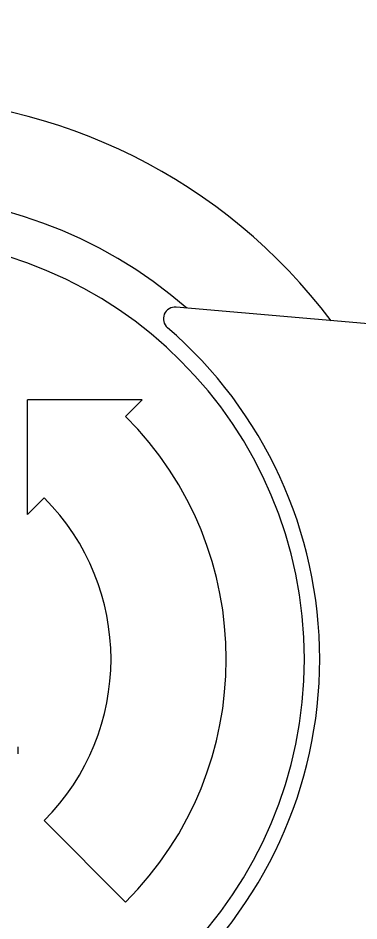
# Model space of a CAD drawing. Header units: millimetres. Extents: x 1573 to 2177, y 1587 to 1932.
# Drawn here: x 1936.40049 to 1936.41261, y 1917.9441 to 1917.97619 of the extents above; entities that cross this region are included whole.
import ezdxf

# ---------------------------------------------------------------- set-up
doc = ezdxf.new("R2010")
doc.units = ezdxf.units.MM
doc.header["$LTSCALE"] = 0.03
doc.layers.add('Prumadas_T', color=2, linetype='Continuous')
doc.layers.add('TigreCad', color=2, linetype='Continuous', lineweight=13)
doc.styles.add('CELIO_COTA', font='technic_.ttf', dxfattribs={"width": 0.85})

# ---------------------------------------------------------------- blocks, each defined once
blk = doc.blocks.new('27958028s')
at = {"layer": 'TigreCad', "linetype": 'Continuous'}
for p, q in [((77.297, 5.612), (46.076, 8.344)), ((45.272, 6.148), (42.552, 6.148)), ((42.552, 3.429), (42.552, 6.148)), ((44.877, 5.754), (45.272, 6.148)), ((42.552, 3.429), (42.946, 3.823)), ((42.327, -2.076), (42.327, -2.074)), ((42.327, -2.079), (42.327, -2.076)), ((42.327, -2.081), (42.327, -2.079)), ((42.327, -2.084), (42.327, -2.081)), ((42.327, -2.088), (42.327, -2.084)), ((42.327, -2.092), (42.327, -2.088)), ((42.327, -2.096), (42.327, -2.092)), ((42.327, -2.101), (42.327, -2.096)), ((42.327, -2.106), (42.327, -2.101)), ((42.327, -2.111), (42.327, -2.106)), ((42.327, -2.117), (42.327, -2.111)), ((42.327, -2.122), (42.327, -2.117)), ((42.327, -2.128), (42.327, -2.122)), ((42.327, -2.134), (42.327, -2.128)), ((42.327, -2.141), (42.327, -2.134)), ((42.327, -2.147), (42.327, -2.141)), ((42.327, -2.153), (42.327, -2.147)), ((42.327, -2.16), (42.327, -2.153)), ((42.327, -2.166), (42.327, -2.16)), ((42.327, -2.173), (42.327, -2.166)), ((42.327, -2.179), (42.327, -2.173)), ((42.327, -2.185), (42.327, -2.179)), ((42.327, -2.191), (42.327, -2.185)), ((42.327, -2.197), (42.327, -2.191)), ((42.327, -2.203), (42.327, -2.197)), ((42.327, -2.209), (42.327, -2.203)), ((42.327, -2.214), (42.327, -2.209)), ((42.327, -2.219), (42.327, -2.214)), ((42.327, -2.224), (42.327, -2.219)), ((42.327, -2.228), (42.327, -2.224)), ((42.327, -2.232), (42.327, -2.228)), ((42.327, -2.235), (42.327, -2.232)), ((42.327, -2.238), (42.327, -2.235)), ((42.327, -2.241), (42.327, -2.238)), ((42.327, -2.243), (42.327, -2.241)), ((42.327, -2.245), (42.327, -2.243)), ((42.327, -2.246), (42.327, -2.245)), ((42.327, -2.245), (42.327, -2.245)), ((42.946, -3.823), (44.877, -5.754))]:
    blk.add_line(p, q, dxfattribs=at)
for centre, radius, start, end in [((39.123, 0), 13.316, 37.0459, 90), ((39.123, 0), 11.008, 49.1097, 130.8903), ((39.123, 0), 9.993, 270, 90), ((46.051, 8.066), 0.279, 85.0002, 229.3416), ((39.123, 0), 10.354, 310.6586, 49.3414), ((39.123, 0), 8.138, 315, 45), ((39.123, 0), 5.407, 315, 45)]:
    blk.add_arc(centre, radius, start, end, dxfattribs=at)

msp = doc.modelspace()

# ---------------------------------------------------------------- block references
at = {"layer": 'TigreCad', "xscale": 0.00149994, "yscale": 0.00149994, "zscale": 0.00149994}
msp.add_blockref('27958028s', (1936.337002, 1917.953404), dxfattribs=at)

# ---------------------------------------------------------------- texts
at = {"layer": 'Prumadas_T', "style": 'CELIO_COTA', "width": 0.85}
msp.add_text('registro', height=0.1965521, rotation=0, dxfattribs=at).set_placement((1936.007283, 1918.020644))

doc.saveas('drawing.dxf')
